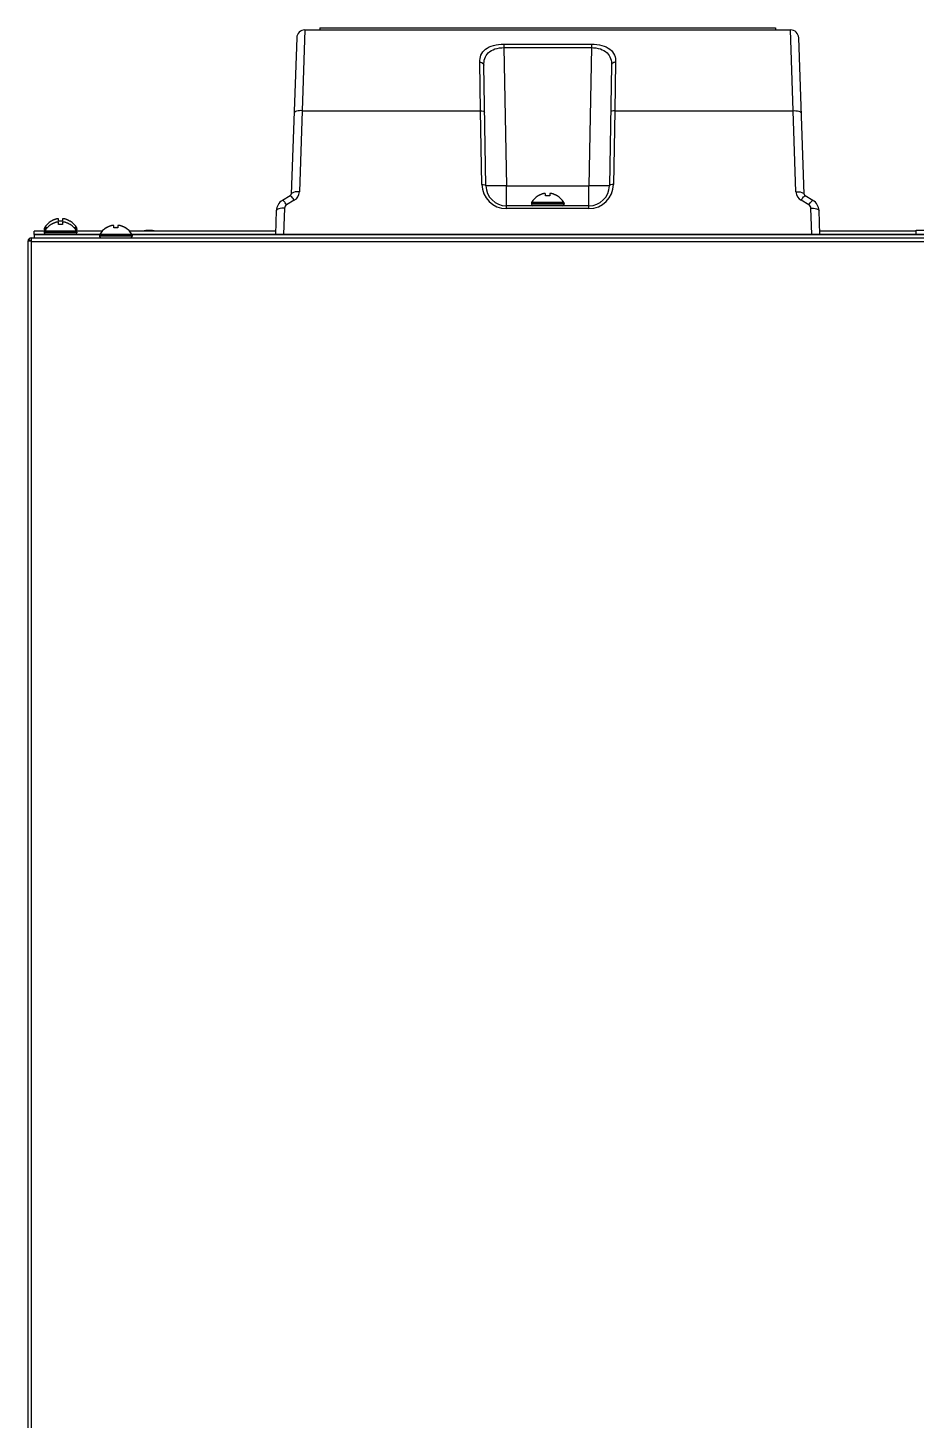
# Model space of a CAD drawing. Header units: millimetres. Extents: x 406 to 4339, y 342 to 2993.
# Drawn here: x 2695 to 2912, y 699.5 to 1039.7 of the extents above; entities that cross this region are included whole.
import ezdxf

# ---------------------------------------------------------------- set-up
doc = ezdxf.new("R2010")
doc.units = ezdxf.units.MM
doc.header["$LTSCALE"] = 256.666667
doc.layers.get('0').update_dxf_attribs({"linetype": 'CONTINUOUS'})
doc.layers.add('ASSI', color=7, linetype='CONTINUOUS')
doc.layers.add('GEOM', color=7, linetype='CONTINUOUS')

msp = doc.modelspace()

# ---------------------------------------------------------------- linework, layer by layer
at = {"color": 7, "linetype": 'Continuous'}
for p, q in [((2819.68, 998.67), (2819.68, 998.71)), ((2821.48, 998.67), (2821.48, 999.22)), ((2822.48, 999.22), (2822.48, 998.67)), ((2824.28, 998.71), (2824.28, 998.67)), ((2700.68, 992.47), (2700.68, 992.51)), ((2700.68, 991.67), (2700.68, 991.71)), ((2702.48, 992.47), (2702.48, 993.02)), ((2702.48, 991.67), (2702.48, 992.22)), ((2703.48, 993.02), (2703.48, 992.47)), ((2703.48, 992.22), (2703.48, 991.67)), ((2705.28, 992.51), (2705.28, 992.47)), ((2705.28, 991.71), (2705.28, 991.67)), ((2714.18, 990.87), (2714.18, 990.91)), ((2715.98, 990.87), (2715.98, 991.42)), ((2716.98, 991.42), (2716.98, 990.87)), ((2718.78, 990.91), (2718.78, 990.87)), ((2694.98, 987.63), (2694.98, 439.23)), ((2695.88, 987.63), (2694.98, 987.63)), ((2695.17, 988.08), (2695.75, 987.63)), ((2695.88, 988.08), (2695.88, 988.43)), ((2695.88, 987.53), (2695.88, 988.08)), ((2695.98, 988.43), (3293.98, 988.43))]:
    msp.add_line(p, q, dxfattribs=at)
at = {"color": 9, "linetype": 'Continuous'}
for p, q in [((2695.88, 439.33), (2695.88, 987.53)), ((2695.88, 987.53), (3294.08, 987.53))]:
    msp.add_line(p, q, dxfattribs=at)
at = {"color": 7, "linetype": 'Continuous'}
for centre, radius, start, end in [((2822.17, 994.61), 4.8, 121.3727, 149.6988), ((2822.16, 994.62), 4.75, 118.9687, 121.5341), ((2822.16, 994.62), 4.75, 118.0074, 118.9684), ((2822.16, 994.63), 4.75, 116.6813, 118.0074), ((2822.16, 994.63), 4.74, 115.5402, 116.6812), ((2822.15, 994.63), 4.74, 114.5722, 115.5402), ((2822.15, 994.64), 4.73, 113.3175, 114.5722), ((2822.15, 994.64), 4.73, 112.5474, 113.3174), ((2822.15, 994.65), 4.72, 111.0025, 112.5476), ((2822.15, 994.66), 4.72, 110.5181, 111.0023), ((2822.14, 994.67), 4.7, 108.4656, 110.5187), ((2822.14, 994.69), 4.68, 107.3773, 108.465), ((2822.13, 994.7), 4.67, 106.3949, 107.3772), ((2822.12, 994.73), 4.64, 104.3176, 106.3964), ((2821.23, 997.23), 2.01, 95.2585, 97.2741), ((2821.23, 997.26), 1.98, 94.6009, 95.2558), ((2821.23, 997.27), 1.97, 93.2167, 94.6016), ((2821.23, 997.28), 1.96, 92.3765, 93.2159), ((2821.23, 997.29), 1.95, 91.1545, 92.3767), ((2821.23, 997.29), 1.95, 90.1995, 91.1541), ((2821.23, 997.29), 1.95, 89.0741, 90.1995), ((2821.23, 997.29), 1.95, 88.0037, 89.0738), ((2821.22, 997.28), 1.96, 86.9771, 88.0037), ((2821.22, 997.27), 1.97, 85.714, 86.9766), ((2821.22, 997.26), 1.98, 84.8627, 85.7144), ((2821.22, 997.24), 2.01, 82.7256, 84.8598), ((2821.98, 994.92), 3.79, 92.5489, 97.5994), ((2821.98, 994.93), 3.77, 90, 92.545), ((2821.98, 994.93), 3.77, 87.455, 90), ((2821.97, 994.92), 3.79, 82.4006, 87.4511), ((2822.73, 997.24), 2.01, 95.1401, 97.2744), ((2822.73, 997.26), 1.98, 94.2856, 95.1372), ((2822.73, 997.27), 1.97, 93.0233, 94.286), ((2822.73, 997.28), 1.96, 91.9964, 93.0228), ((2822.73, 997.29), 1.95, 90.9261, 91.9964), ((2822.73, 997.29), 1.95, 88.8459, 90.9258), ((2822.73, 997.28), 1.96, 87.6234, 88.8455), ((2822.72, 997.28), 1.96, 86.7841, 87.6235), ((2822.72, 997.27), 1.97, 85.3984, 86.7833), ((2822.72, 997.26), 1.98, 84.7442, 85.3991), ((2822.72, 997.23), 2.01, 82.7259, 84.7415), ((2821.83, 994.73), 4.64, 73.6036, 75.6824), ((2821.82, 994.7), 4.67, 72.6228, 73.6051), ((2821.81, 994.69), 4.68, 71.535, 72.6227), ((2821.81, 994.67), 4.7, 69.4813, 71.5344), ((2821.8, 994.66), 4.72, 68.9977, 69.4819), ((2821.8, 994.65), 4.72, 67.4524, 68.9975), ((2821.8, 994.64), 4.73, 66.6826, 67.4526), ((2821.8, 994.64), 4.73, 65.4278, 66.6825), ((2821.8, 994.63), 4.74, 64.4598, 65.4278), ((2821.79, 994.63), 4.74, 63.3188, 64.4598), ((2821.79, 994.63), 4.75, 61.9926, 63.3187), ((2821.79, 994.62), 4.75, 61.0316, 61.9926), ((2821.79, 994.62), 4.75, 58.4659, 61.0313), ((2821.78, 994.61), 4.8, 30.3012, 58.6273), ((2703.17, 988.41), 4.8, 121.3727, 149.6988), ((2703.17, 987.61), 4.8, 121.3727, 149.6988), ((2703.16, 988.42), 4.75, 118.9687, 121.5341), ((2703.16, 987.62), 4.75, 118.9687, 121.5341), ((2703.16, 988.42), 4.75, 118.0074, 118.9684), ((2703.16, 987.62), 4.75, 118.0074, 118.9684), ((2703.16, 988.43), 4.75, 116.6813, 118.0074), ((2703.16, 987.63), 4.75, 116.6813, 118.0074), ((2703.16, 988.43), 4.74, 115.5402, 116.6812), ((2703.16, 987.63), 4.74, 115.5402, 116.6812), ((2703.15, 988.43), 4.74, 114.5722, 115.5402), ((2703.15, 987.63), 4.74, 114.5722, 115.5402), ((2703.15, 988.44), 4.73, 113.3175, 114.5722), ((2703.15, 987.64), 4.73, 113.3175, 114.5722), ((2703.15, 988.44), 4.73, 112.5474, 113.3174), ((2703.15, 987.64), 4.73, 112.5474, 113.3174), ((2703.15, 988.45), 4.72, 111.0025, 112.5476), ((2703.15, 987.65), 4.72, 111.0025, 112.5476), ((2703.15, 988.46), 4.72, 110.5181, 111.0023), ((2703.15, 987.66), 4.72, 110.5181, 111.0023), ((2703.14, 988.47), 4.7, 108.4656, 110.5187), ((2703.14, 987.67), 4.7, 108.4656, 110.5187), ((2703.14, 988.49), 4.68, 107.3773, 108.465), ((2703.14, 987.69), 4.68, 107.3773, 108.465), ((2703.13, 988.5), 4.67, 106.3949, 107.3772), ((2703.13, 987.7), 4.67, 106.3949, 107.3772), ((2703.12, 988.53), 4.64, 104.3176, 106.3964), ((2703.12, 987.73), 4.64, 104.3176, 106.3964), ((2702.23, 991.03), 2.01, 95.2585, 97.2741), ((2702.23, 990.23), 2.01, 95.2585, 97.2741), ((2702.23, 991.06), 1.98, 94.6009, 95.2558), ((2702.23, 990.26), 1.98, 94.6009, 95.2558), ((2702.23, 991.07), 1.97, 93.2167, 94.6016), ((2702.23, 990.27), 1.97, 93.2167, 94.6016), ((2702.23, 991.08), 1.96, 92.3765, 93.2159), ((2702.23, 990.28), 1.96, 92.3765, 93.2159), ((2702.23, 991.09), 1.95, 91.1545, 92.3767), ((2702.23, 990.29), 1.95, 91.1545, 92.3767), ((2702.23, 991.09), 1.95, 90.1995, 91.1541), ((2702.23, 990.29), 1.95, 90.1995, 91.1541), ((2702.23, 991.09), 1.95, 89.0741, 90.1995), ((2702.23, 990.29), 1.95, 89.0741, 90.1995), ((2702.23, 991.09), 1.95, 88.0037, 89.0738), ((2702.23, 990.29), 1.95, 88.0037, 89.0738), ((2702.22, 991.08), 1.96, 86.9771, 88.0037), ((2702.22, 990.28), 1.96, 86.9771, 88.0037), ((2702.22, 991.07), 1.97, 85.714, 86.9766), ((2702.22, 990.27), 1.97, 85.714, 86.9766), ((2702.22, 991.06), 1.98, 84.8627, 85.7144), ((2702.22, 990.26), 1.98, 84.8627, 85.7144), ((2702.22, 991.04), 2.01, 82.7256, 84.8598), ((2702.22, 990.24), 2.01, 82.7256, 84.8598), ((2702.98, 988.72), 3.79, 92.5489, 97.5994), ((2702.98, 987.92), 3.79, 92.5489, 97.5994), ((2702.98, 988.73), 3.77, 90, 92.545), ((2702.98, 987.93), 3.77, 90, 92.545), ((2702.98, 988.73), 3.77, 87.455, 90), ((2702.98, 987.93), 3.77, 87.455, 90), ((2702.97, 988.72), 3.79, 82.4006, 87.4511), ((2702.97, 987.92), 3.79, 82.4006, 87.4511), ((2703.73, 991.04), 2.01, 95.1401, 97.2744), ((2703.73, 990.24), 2.01, 95.1401, 97.2744), ((2703.73, 991.06), 1.98, 94.2856, 95.1372), ((2703.73, 990.26), 1.98, 94.2856, 95.1372), ((2703.73, 991.07), 1.97, 93.0233, 94.286), ((2703.73, 990.27), 1.97, 93.0233, 94.286), ((2703.73, 991.08), 1.96, 91.9964, 93.0228), ((2703.73, 990.28), 1.96, 91.9964, 93.0228), ((2703.73, 991.09), 1.95, 90.9261, 91.9964), ((2703.73, 990.29), 1.95, 90.9261, 91.9964), ((2703.73, 991.09), 1.95, 88.8459, 90.9258), ((2703.73, 990.29), 1.95, 88.8459, 90.9258), ((2703.73, 991.08), 1.96, 87.6234, 88.8455), ((2703.73, 990.28), 1.96, 87.6234, 88.8455), ((2703.72, 991.08), 1.96, 86.7841, 87.6235), ((2703.72, 990.28), 1.96, 86.7841, 87.6235), ((2703.72, 991.07), 1.97, 85.3984, 86.7833), ((2703.72, 990.27), 1.97, 85.3984, 86.7833), ((2703.72, 991.06), 1.98, 84.7442, 85.3991), ((2703.72, 990.26), 1.98, 84.7442, 85.3991), ((2703.72, 991.03), 2.01, 82.7259, 84.7415), ((2703.72, 990.23), 2.01, 82.7259, 84.7415), ((2702.83, 988.53), 4.64, 73.6036, 75.6824), ((2702.83, 987.73), 4.64, 73.6036, 75.6824), ((2702.82, 988.5), 4.67, 72.6228, 73.6051), ((2702.82, 987.7), 4.67, 72.6228, 73.6051), ((2702.81, 988.49), 4.68, 71.535, 72.6227), ((2702.81, 987.69), 4.68, 71.535, 72.6227), ((2702.81, 988.47), 4.7, 69.4813, 71.5344), ((2702.81, 987.67), 4.7, 69.4813, 71.5344), ((2702.8, 988.46), 4.72, 68.9977, 69.4819), ((2702.8, 987.66), 4.72, 68.9977, 69.4819), ((2702.8, 988.45), 4.72, 67.4524, 68.9975), ((2702.8, 987.65), 4.72, 67.4524, 68.9975), ((2702.8, 988.44), 4.73, 66.6826, 67.4526), ((2702.8, 987.64), 4.73, 66.6826, 67.4526), ((2702.8, 988.44), 4.73, 65.4278, 66.6825), ((2702.8, 987.64), 4.73, 65.4278, 66.6825), ((2702.8, 988.43), 4.74, 64.4598, 65.4278), ((2702.8, 987.63), 4.74, 64.4598, 65.4278), ((2702.79, 988.43), 4.74, 63.3188, 64.4598), ((2702.79, 987.63), 4.74, 63.3188, 64.4598), ((2702.79, 988.43), 4.75, 61.9926, 63.3187), ((2702.79, 987.63), 4.75, 61.9926, 63.3187), ((2702.79, 988.42), 4.75, 61.0316, 61.9926), ((2702.79, 987.62), 4.75, 61.0316, 61.9926), ((2702.79, 988.42), 4.75, 58.4659, 61.0313), ((2702.79, 987.62), 4.75, 58.4659, 61.0313), ((2702.78, 988.41), 4.8, 30.3012, 58.6273), ((2702.78, 987.61), 4.8, 30.3012, 58.6273), ((2716.67, 986.81), 4.8, 121.3727, 149.6988), ((2716.66, 986.82), 4.75, 118.9687, 121.5341), ((2716.66, 986.82), 4.75, 118.0074, 118.9684), ((2716.66, 986.83), 4.75, 116.6813, 118.0074), ((2716.66, 986.83), 4.74, 115.5402, 116.6812), ((2716.65, 986.83), 4.74, 114.5722, 115.5402), ((2716.65, 986.84), 4.73, 113.3175, 114.5722), ((2716.65, 986.84), 4.73, 112.5474, 113.3174), ((2716.65, 986.85), 4.72, 111.0025, 112.5476), ((2716.65, 986.86), 4.72, 110.5181, 111.0023), ((2716.64, 986.87), 4.7, 108.4656, 110.5187), ((2716.64, 986.89), 4.68, 107.3773, 108.465), ((2716.63, 986.9), 4.67, 106.3949, 107.3772), ((2716.62, 986.93), 4.64, 104.3176, 106.3964), ((2715.73, 989.43), 2.01, 95.2585, 97.2741), ((2715.73, 989.46), 1.98, 94.6009, 95.2558), ((2715.73, 989.47), 1.97, 93.2167, 94.6016), ((2715.73, 989.48), 1.96, 92.3765, 93.2159), ((2715.73, 989.49), 1.95, 91.1545, 92.3767), ((2715.73, 989.49), 1.95, 90.1995, 91.1541), ((2715.73, 989.49), 1.95, 89.0741, 90.1995), ((2715.73, 989.49), 1.95, 88.0037, 89.0738), ((2715.72, 989.48), 1.96, 86.9771, 88.0037), ((2715.72, 989.47), 1.97, 85.714, 86.9766), ((2715.72, 989.46), 1.98, 84.8627, 85.7144), ((2715.72, 989.44), 2.01, 82.7256, 84.8598), ((2716.48, 987.12), 3.79, 92.5489, 97.5994), ((2716.48, 987.13), 3.77, 90, 92.545), ((2716.48, 987.13), 3.77, 87.455, 90), ((2716.47, 987.12), 3.79, 82.4006, 87.4511), ((2717.23, 989.44), 2.01, 95.1401, 97.2744), ((2717.23, 989.46), 1.98, 94.2856, 95.1372), ((2717.23, 989.47), 1.97, 93.0233, 94.286), ((2717.23, 989.48), 1.96, 91.9964, 93.0228), ((2717.23, 989.49), 1.95, 90.9261, 91.9964), ((2717.23, 989.49), 1.95, 88.8459, 90.9258), ((2717.23, 989.48), 1.96, 87.6234, 88.8455), ((2717.22, 989.48), 1.96, 86.7841, 87.6235), ((2717.22, 989.47), 1.97, 85.3984, 86.7833), ((2717.22, 989.46), 1.98, 84.7442, 85.3991), ((2717.22, 989.43), 2.01, 82.7259, 84.7415), ((2716.33, 986.93), 4.64, 73.6036, 75.6824), ((2716.32, 986.9), 4.67, 72.6228, 73.6051), ((2716.31, 986.89), 4.68, 71.535, 72.6227), ((2716.31, 986.87), 4.7, 69.4813, 71.5344), ((2716.3, 986.86), 4.72, 68.9977, 69.4819), ((2716.3, 986.85), 4.72, 67.4524, 68.9975), ((2716.3, 986.84), 4.73, 66.6826, 67.4526), ((2716.3, 986.84), 4.73, 65.4278, 66.6825), ((2716.3, 986.83), 4.74, 64.4598, 65.4278), ((2716.29, 986.83), 4.74, 63.3188, 64.4598), ((2716.29, 986.83), 4.75, 61.9926, 63.3187), ((2716.29, 986.82), 4.75, 61.0316, 61.9926), ((2716.29, 986.82), 4.75, 58.4659, 61.0313), ((2716.28, 986.81), 4.8, 30.3012, 58.6273), ((2695.88, 987.53), 0.9, 90, 173.6203)]:
    msp.add_arc(centre, radius, start, end, dxfattribs=at)
for points, knots in [([(2695.88, 988.08), (2695.88, 988.11), (2695.89, 988.19), (2695.91, 988.28), (2695.93, 988.34)], [0, 0, 0, 0, 0.299271, 1, 1, 1, 1]), ([(2695.93, 988.34), (2695.93, 988.36), (2695.94, 988.39), (2695.96, 988.43), (2695.98, 988.43)], [0, 0, 0, 0, 0.680679, 1, 1, 1, 1])]:
    msp.add_open_spline(points, degree=3, knots=knots, dxfattribs=at)
at = {"layer": 'ASSI', "color": 9, "linetype": 'Continuous'}
for p, q in [((2825.92, 997.03), (2818.03, 997.03)), ((2825.98, 996.83), (2817.98, 996.83)), ((2825.98, 996.63), (2817.98, 996.63)), ((2699.49, 990.63), (2698.98, 990.63)), ((2699.33, 990.43), (2698.98, 990.43)), ((2699.64, 990.83), (2699.03, 990.83)), ((2706.92, 990.83), (2706.31, 990.83)), ((2706.98, 990.63), (2706.46, 990.63)), ((2706.98, 990.43), (2706.63, 990.43)), ((2706.98, 989.83), (2698.98, 989.83)), ((2706.98, 989.63), (2698.98, 989.63)), ((2706.92, 990.03), (2699.03, 990.03)), ((2720.48, 989.03), (2712.48, 989.03)), ((2720.48, 988.83), (2712.48, 988.83)), ((2720.42, 989.23), (2712.53, 989.23))]:
    msp.add_line(p, q, dxfattribs=at)
at = {"layer": 'ASSI', "color": 7, "linetype": 'Continuous'}
for p, q in [((2817.98, 996.83), (2817.98, 996.63)), ((2825.98, 996.83), (2825.98, 996.63)), ((2698.98, 990.63), (2698.98, 990.43)), ((2706.98, 990.63), (2706.98, 990.43)), ((2698.98, 989.83), (2698.98, 989.63)), ((2706.98, 989.83), (2706.98, 989.63)), ((2712.48, 989.03), (2712.48, 988.83)), ((2720.48, 989.03), (2720.48, 988.83))]:
    msp.add_line(p, q, dxfattribs=at)
for centre, radius, start, end in [((2818.38, 996.83), 0.4, 149.6988, 180), ((2822.17, 994.61), 4.8, 121.3727, 149.6988), ((2821.78, 994.61), 4.8, 30.3012, 58.6273), ((2825.58, 996.83), 0.4, 0, 30.3012), ((2818.38, 996.63), 0.4, 180, 270), ((2825.58, 996.63), 0.4, 270, 360), ((2699.38, 990.63), 0.4, 149.6988, 180), ((2699.38, 990.43), 0.4, 180, 227.7114), ((2703.17, 988.41), 4.8, 121.3727, 149.6988), ((2703.17, 987.61), 4.8, 121.3727, 149.6988), ((2702.78, 988.41), 4.8, 30.3012, 58.6273), ((2702.78, 987.61), 4.8, 30.3012, 58.6273), ((2706.58, 990.43), 0.4, 312.2886, 360), ((2706.58, 990.63), 0.4, 0, 30.3012), ((2716.67, 986.81), 4.8, 121.3727, 149.6988), ((2716.28, 986.81), 4.8, 30.3012, 58.6273), ((2699.38, 989.83), 0.4, 149.6988, 180), ((2699.38, 989.63), 0.4, 180, 270), ((2706.58, 989.63), 0.4, 270, 360), ((2706.58, 989.83), 0.4, 0, 30.3012), ((2712.88, 989.03), 0.4, 149.6988, 180), ((2712.88, 988.83), 0.4, 180, 270), ((2720.08, 988.83), 0.4, 270, 360), ((2720.08, 989.03), 0.4, 0, 30.3012)]:
    msp.add_arc(centre, radius, start, end, dxfattribs=at)
at = {"layer": 'GEOM', "color": 9, "linetype": 'Continuous'}
for p, q in [((2762.65, 1039.23), (2762.01, 1019.49)), ((2881.94, 1019.49), (2881.3, 1039.23)), ((2811.3, 1035.76), (2811.3, 1034.9)), ((2811.3, 1035.76), (2832.65, 1035.76)), ((2811.3, 1034.9), (2811.89, 1001.14)), ((2811.3, 1034.9), (2832.65, 1034.9)), ((2832.65, 1034.9), (2832.06, 1001.14)), ((2832.65, 1035.76), (2832.65, 1034.9)), ((2805.57, 1019.49), (2805.38, 1031.34)), ((2838.58, 1031.34), (2838.38, 1019.49)), ((2762.01, 1019.49), (2761.32, 999.68)), ((2762.01, 1019.49), (2805.57, 1019.49)), ((2805.89, 1001.47), (2805.57, 1019.49)), ((2838.38, 1019.49), (2838.06, 1001.47)), ((2838.38, 1019.49), (2881.94, 1019.49)), ((2882.63, 999.68), (2881.94, 1019.49)), ((2811.89, 995.57), (2811.89, 1001.14)), ((2811.89, 1001.14), (2832.06, 1001.14)), ((2832.06, 995.57), (2832.06, 1001.14)), ((2760.07, 997.6), (2758.18, 996.51)), ((2885.77, 996.51), (2883.88, 997.6)), ((2757.68, 995.68), (2757.45, 989.23)), ((2832.06, 995.57), (2811.89, 995.57)), ((2886.5, 989.23), (2886.27, 995.68)), ((2699.02, 990.01), (2696.48, 990.01)), ((2699.32, 989.24), (2696.48, 989.24)), ((2712.5, 989.16), (2696.48, 989.16)), ((2712.54, 989.24), (2706.63, 989.24)), ((2713.1, 990.01), (2706.93, 990.01)), ((2755.5, 990.01), (2719.85, 990.01)), ((2755.48, 989.24), (2720.41, 989.24)), ((3061, 989.16), (2720.45, 989.16)), ((2911.99, 990.01), (2888.45, 990.01)), ((2911.98, 989.24), (2888.48, 989.24))]:
    msp.add_line(p, q, dxfattribs=at)
at = {"layer": 'GEOM', "color": 7, "linetype": 'Continuous'}
for p, q in [((2762.65, 1039.23), (2881.3, 1039.23)), ((2766.29, 1039.73), (2766.29, 1039.23)), ((2766.29, 1039.73), (2877.66, 1039.73)), ((2877.66, 1039.73), (2877.66, 1039.23)), ((2760.65, 1037.3), (2759.32, 999.06)), ((2884.63, 999.06), (2883.3, 1037.3)), ((2806.89, 1001.14), (2806.37, 1030.62)), ((2837.58, 1030.62), (2837.06, 1001.14)), ((2759.07, 998.65), (2757.18, 997.56)), ((2886.77, 997.56), (2884.88, 998.65)), ((2755.68, 995.06), (2755.48, 989.23)), ((2832.06, 996.23), (2811.89, 996.23)), ((2888.48, 989.23), (2888.27, 995.06)), ((2911.98, 989.23), (2911.99, 990.25)), ((2696.48, 989.24), (2696.48, 990.03)), ((2699.03, 990.03), (2696.48, 990.03)), ((2696.48, 989.23), (2696.48, 988.43)), ((2712.53, 989.23), (2696.48, 989.23)), ((2713.12, 990.03), (2706.92, 990.03)), ((2755.5, 990.03), (2719.83, 990.03)), ((3061.03, 989.23), (2720.42, 989.23)), ((2911.99, 990.03), (2888.45, 990.03))]:
    msp.add_line(p, q, dxfattribs=at)
for centre, radius, start, end in [((2762.65, 1037.23), 2, 90, 177.9996), ((2881.3, 1037.23), 2, 2.0016, 90.0001), ((2811.89, 1001.23), 5, 181, 270), ((2832.06, 1001.23), 5, 270, 359), ((2758.68, 994.96), 3, 120, 178), ((2758.82, 999.08), 0.5, 300, 358), ((2885.13, 999.08), 0.5, 182, 240), ((2885.27, 994.96), 3, 2, 60), ((2724.59, 983.45), 6.78, 76.1403, 103.8597)]:
    msp.add_arc(centre, radius, start, end, dxfattribs=at)
at = {"layer": 'GEOM', "color": 9, "linetype": 'Continuous'}
for centre, radius, start, end in [((2811.89, 1001.57), 6, 181.0005, 269.9995), ((2832.06, 1001.57), 6, 270.0005, 358.9995), ((2758.82, 999.76), 2.5, 300.0017, 357.9983), ((2885.13, 999.76), 2.5, 182.0017, 239.9983)]:
    msp.add_arc(centre, radius, start, end, dxfattribs=at)
for points, knots in [([(2805.38, 1031.34), (2805.37, 1031.92), (2805.53, 1033.13), (2806.76, 1034.7), (2808.83, 1035.58), (2810.43, 1035.76), (2811.3, 1035.76)], [0, 0, 0, 0, 0.210334, 0.424703, 0.685975, 1, 1, 1, 1]), ([(2806.37, 1030.62), (2806.37, 1031.16), (2806.48, 1032.27), (2807.43, 1033.8), (2809.18, 1034.72), (2810.56, 1034.9), (2811.3, 1034.9)], [0, 0, 0, 0, 0.222762, 0.443169, 0.698103, 1, 1, 1, 1]), ([(2832.65, 1035.76), (2833.52, 1035.76), (2835.12, 1035.58), (2837.19, 1034.7), (2838.42, 1033.13), (2838.59, 1031.92), (2838.58, 1031.34)], [0, 0, 0, 0, 0.313994, 0.575271, 0.789655, 1, 1, 1, 1]), ([(2832.65, 1034.9), (2833.39, 1034.9), (2834.77, 1034.72), (2836.52, 1033.8), (2837.47, 1032.27), (2837.58, 1031.16), (2837.58, 1030.62)], [0, 0, 0, 0, 0.301864, 0.556802, 0.777227, 1, 1, 1, 1]), ([(2805.38, 1031.34), (2805.62, 1031.34), (2806.08, 1031.24), (2806.37, 1030.81), (2806.37, 1030.62)], [0, 0, 0, 0, 0.552743, 1, 1, 1, 1]), ([(2838.58, 1031.34), (2838.33, 1031.34), (2837.87, 1031.24), (2837.58, 1030.81), (2837.58, 1030.62)], [0, 0, 0, 0, 0.552741, 1, 1, 1, 1]), ([(2762.01, 1019.49), (2761.54, 1019.5), (2760.91, 1019.49), (2760.02, 1019.12), (2760.01, 1018.87)], [0, 0, 0, 0, 0.652971, 1, 1, 1, 1]), ([(2805.57, 1019.49), (2805.81, 1019.49), (2806.13, 1019.48), (2806.57, 1019.29), (2806.57, 1019.16)], [0, 0, 0, 0, 0.652877, 1, 1, 1, 1]), ([(2838.38, 1019.49), (2838.14, 1019.49), (2837.82, 1019.48), (2837.38, 1019.29), (2837.38, 1019.16)], [0, 0, 0, 0, 0.652877, 1, 1, 1, 1]), ([(2881.94, 1019.49), (2882.41, 1019.5), (2883.04, 1019.49), (2883.93, 1019.12), (2883.94, 1018.87)], [0, 0, 0, 0, 0.652971, 1, 1, 1, 1]), ([(2805.89, 1001.47), (2806.13, 1001.47), (2806.44, 1001.46), (2806.89, 1001.27), (2806.89, 1001.14)], [0, 0, 0, 0, 0.652877, 1, 1, 1, 1]), ([(2811.89, 1001.14), (2811.25, 1001.13), (2810.33, 1001.12), (2809.15, 1001.11), (2808.4, 1001.1), (2807.79, 1001.11), (2807.37, 1001.11), (2807.12, 1001.12), (2807, 1001.12), (2806.94, 1001.13), (2806.89, 1001.13), (2806.89, 1001.14)], [0, 0, 0, 0, 0.382516, 0.55527, 0.70674, 0.831047, 0.923436, 0.956521, 0.980402, 0.994885, 1, 1, 1, 1]), ([(2837.06, 1001.14), (2837.06, 1001.13), (2837.01, 1001.13), (2836.96, 1001.12), (2836.83, 1001.12), (2836.58, 1001.11), (2836.16, 1001.11), (2835.55, 1001.1), (2834.8, 1001.11), (2833.62, 1001.12), (2832.7, 1001.13), (2832.06, 1001.14)], [0, 0, 0, 0, 0.005116, 0.019602, 0.043485, 0.076574, 0.168967, 0.293277, 0.444753, 0.61751, 1, 1, 1, 1]), ([(2838.06, 1001.47), (2837.82, 1001.47), (2837.51, 1001.46), (2837.06, 1001.27), (2837.06, 1001.14)], [0, 0, 0, 0, 0.652877, 1, 1, 1, 1]), ([(2758.18, 996.51), (2757.99, 996.79), (2757.71, 997.17), (2757.39, 997.5), (2757.22, 997.58), (2757.18, 997.56)], [0, 0, 0, 0, 0.691878, 0.89885, 1, 1, 1, 1]), ([(2760.07, 997.6), (2759.88, 997.89), (2759.61, 998.26), (2759.28, 998.59), (2759.11, 998.67), (2759.07, 998.65)], [0, 0, 0, 0, 0.69188, 0.898852, 1, 1, 1, 1]), ([(2761.32, 999.68), (2760.85, 999.69), (2760.21, 999.68), (2759.33, 999.31), (2759.32, 999.06)], [0, 0, 0, 0, 0.652971, 1, 1, 1, 1]), ([(2882.63, 999.68), (2883.1, 999.69), (2883.74, 999.68), (2884.62, 999.31), (2884.63, 999.06)], [0, 0, 0, 0, 0.652971, 1, 1, 1, 1]), ([(2883.88, 997.6), (2884.07, 997.89), (2884.34, 998.26), (2884.67, 998.59), (2884.84, 998.67), (2884.88, 998.65)], [0, 0, 0, 0, 0.69188, 0.898852, 1, 1, 1, 1]), ([(2885.77, 996.51), (2885.96, 996.79), (2886.24, 997.17), (2886.56, 997.5), (2886.73, 997.58), (2886.77, 997.56)], [0, 0, 0, 0, 0.69188, 0.898852, 1, 1, 1, 1]), ([(2757.68, 995.68), (2757.21, 995.69), (2756.57, 995.67), (2755.69, 995.31), (2755.68, 995.06)], [0, 0, 0, 0, 0.652971, 1, 1, 1, 1]), ([(2886.27, 995.68), (2886.74, 995.69), (2887.38, 995.67), (2888.26, 995.31), (2888.27, 995.06)], [0, 0, 0, 0, 0.652971, 1, 1, 1, 1]), ([(2911.99, 990.25), (2911.99, 990.25), (2912.01, 990.24), (2912.02, 990.25), (2912.06, 990.25), (2912.11, 990.25), (2912.18, 990.25), (2912.29, 990.25), (2912.47, 990.25), (2912.72, 990.25), (2913.02, 990.25), (2913.37, 990.25), (2913.92, 990.25), (2914.7, 990.25), (2915.73, 990.25), (2916.84, 990.25), (2917.6, 990.25), (2917.99, 990.25)], [0, 0, 0, 0, 0.001215, 0.00483, 0.01084, 0.019233, 0.029987, 0.043079, 0.076139, 0.118096, 0.168546, 0.227003, 0.292905, 0.44444, 0.617324, 0.804912, 1, 1, 1, 1])]:
    msp.add_open_spline(points, degree=3, knots=knots, dxfattribs=at)
for points in [[(2758.18, 996.51), (2757.9, 996.35), (2757.69, 996), (2757.68, 995.68)], [(2886.27, 995.68), (2886.26, 996), (2886.05, 996.35), (2885.77, 996.51)]]:
    msp.add_open_spline(points, degree=3, dxfattribs=at)

doc.saveas('drawing.dxf')
